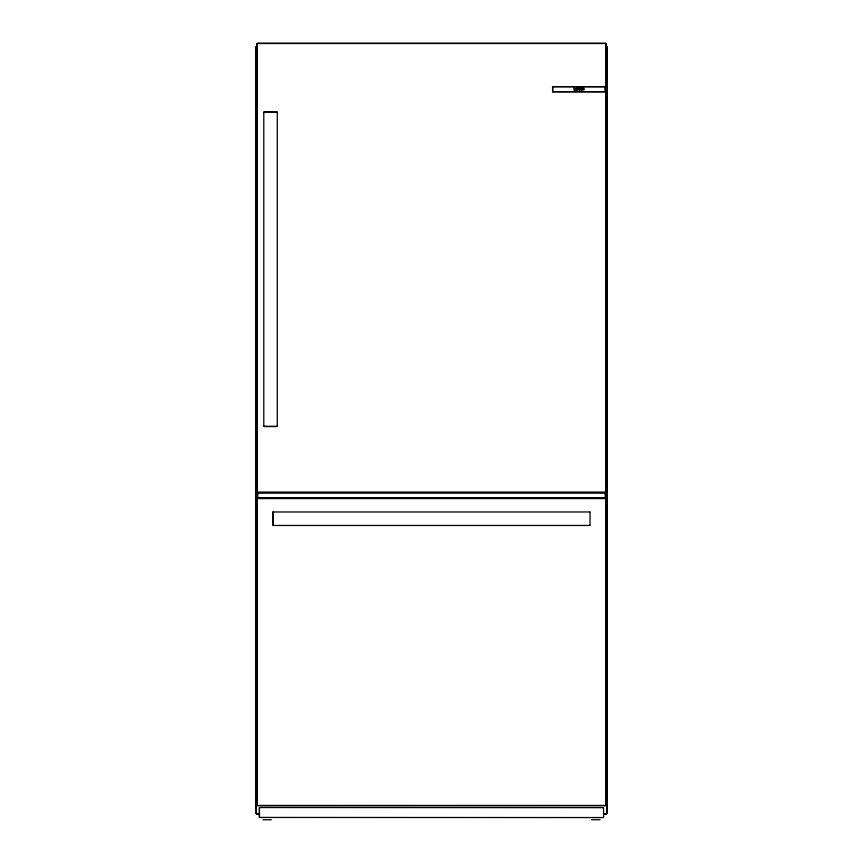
<?xml version="1.0" encoding="UTF-8"?>
<svg xmlns="http://www.w3.org/2000/svg" width="863" height="863" viewBox="0 0 863 863"><rect width="100%" height="100%" fill="white"/><g stroke="black" fill="none" stroke-linecap="round" stroke-linejoin="round"><path stroke-width="1.29" d="M605.351 497.929L605.351 492.881M605.459 497.929L605.459 492.881M552.6 86.742L552.6 91.694M605.351 91.694L605.157 86.634M605.265 91.769L552.687 91.769M257.336 43.247L605.664 43.247M257.336 43.517L605.664 43.517M552.795 91.694L605.157 91.694M264.002 112.028L277.088 112.028M263.851 112.168L277.228 112.168M263.851 426.387L277.228 426.387M264.002 426.527L277.088 426.527M257.336 492.234L605.664 492.234M257.336 492.503L605.664 492.503M257.789 492.633L605.211 492.633M257.789 492.741L605.211 492.741M257.336 498.307L605.664 498.307M257.336 498.577L605.664 498.577M273.183 511.975L589.817 511.975M273.183 525.459L589.817 525.459M257.336 805.438L605.664 805.438M257.336 805.708L605.664 805.708M259.644 807.531L603.356 807.66M256.548 813.928L259.245 813.928M603.755 813.928L606.452 813.928M256.548 814.154L259.245 814.154M603.755 814.154L606.452 814.154M259.644 817.434L603.356 817.563M262.924 819.753L271.413 819.753M591.587 819.753L600.076 819.753M606.98 46.58L606.98 813.615M606.754 46.58L606.754 813.615M606.29 43.884L606.29 491.867M606.29 498.943L606.29 805.071M606.02 43.884L606.02 491.867M606.02 498.943L606.02 805.071M605.265 86.861L605.265 91.575M603.528 807.822L603.647 817.261M590.012 512.029L590.012 525.405M552.687 86.861L552.687 91.575M277.282 112.363L277.282 426.193M272.988 512.029L272.988 525.405M272.837 512.18L272.837 525.265M263.798 112.363L263.798 426.193M259.472 807.822L259.472 817.261M259.353 807.822L259.353 817.261M257.649 492.881L257.649 497.929M257.541 492.881L257.541 497.929M256.98 43.884L256.98 491.867M256.98 498.943L256.98 805.071M256.71 43.884L256.71 491.867M256.71 498.943L256.71 805.071M256.246 46.58L256.246 813.615M256.02 46.58L256.02 813.615M575.33 88.565L575.351 89.979L574.046 90.162L574.046 88.015L575.33 88.565M578.037 89.094L576.872 90.194L575.729 89.094L576.883 87.983L578.037 89.094M576.279 88.501L576.279 89.676L577.476 89.676L577.476 88.501L576.279 88.501M575.2 89.547C574.208 90.788 574.186 88.317 575.2 89.547M579.515 89.612L579.343 90.022C576.894 90.032 580.562 89.989 578.296 88.565L578.48 88.145C580.713 88.026 577.315 88.317 579.515 89.612M580.098 88.306L580.044 89.828L581.705 90L580.087 89.094L581.684 88.166L580.098 88.306M575.017 88.587C574.229 89.784 574.219 87.487 575.017 88.587M605.157 86.667L552.795 86.667L605.157 86.742M582.385 88.015L582.083 90.162L582.385 89.223L583.593 89.223C583.895 92.47 583.895 85.717 583.593 88.954L582.385 88.954L582.385 88.015M605.211 498.07L257.789 498.07L605.211 498.178"/></g></svg>
